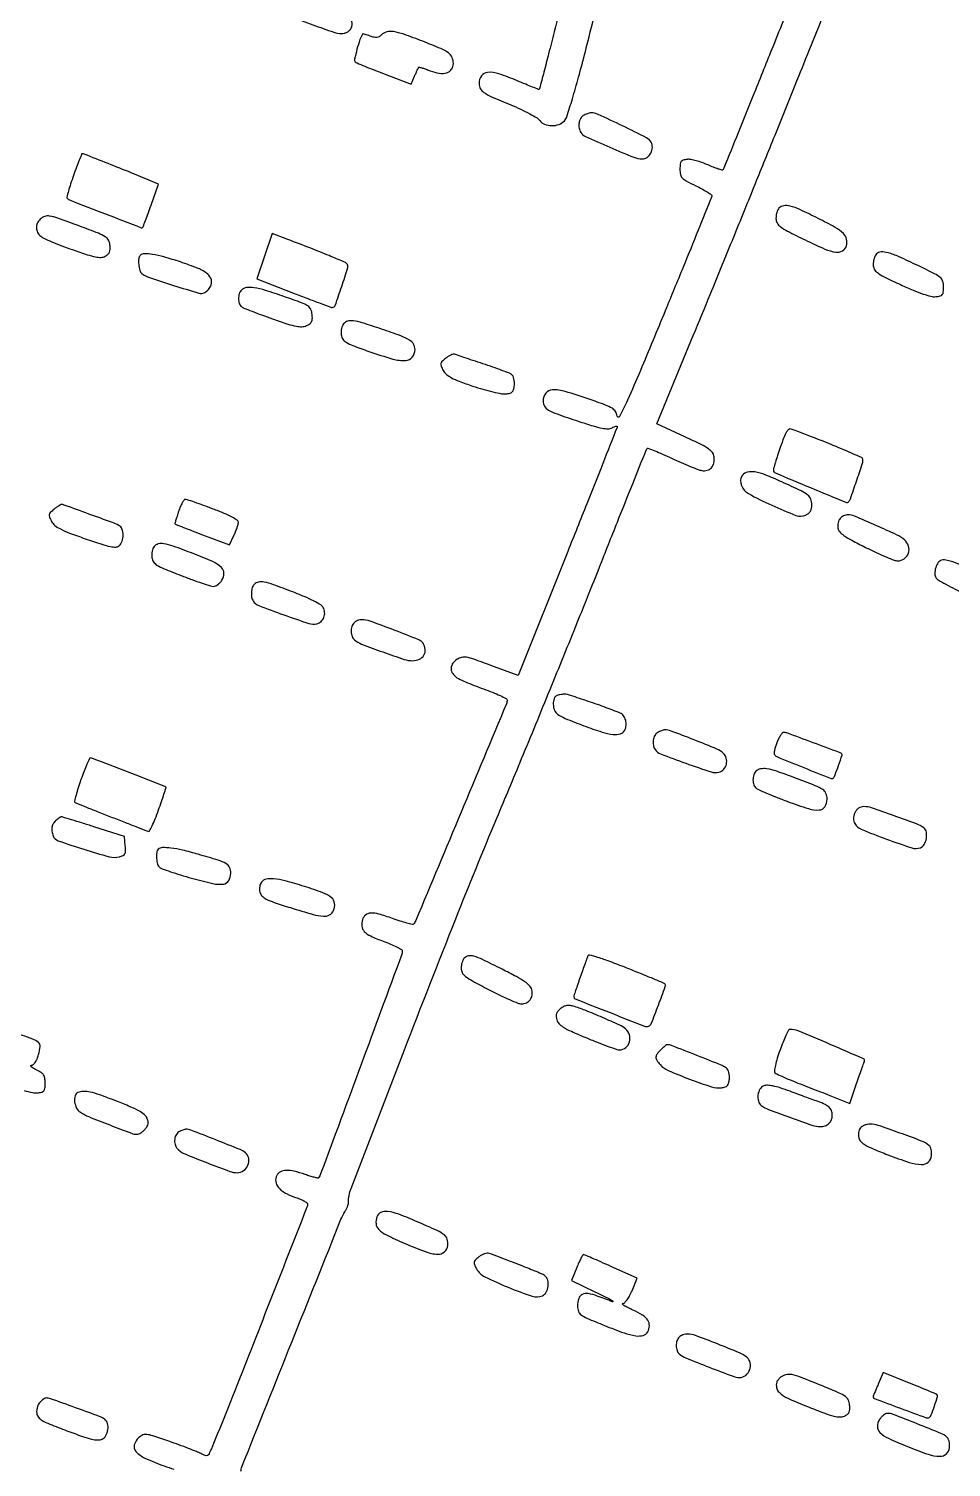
# Model space of a CAD drawing. Header units: metres. Extents: x 244 to 6504, y 133 to 4776.
# Drawn here: x 3831.9 to 4070.7, y 2188.7 to 2560.9 of the extents above; entities that cross this region are included whole.
import ezdxf

# ---------------------------------------------------------------- set-up
doc = ezdxf.new("R2010")
doc.units = ezdxf.units.M
doc.header["$MEASUREMENT"] = 0

msp = doc.modelspace()

# ---------------------------------------------------------------- linework, layer by layer
for points in [[(3073.43, 1797.58, -0.000015), (3212.47, 1744.26, -0.000001), (3356.48, 1689.04, -0.090549)], [(3360.94, 1697.34, -0.000001), (3222.9, 1750.06, -0.000075), (3098.13, 1797.73, -0.00214)], [(2390.74, 4302.36, -0.000001), (2436.6, 4383.87, -0.253439)], [(5649.78, 2908.29, -0.000001), (5592.12, 2927.27, -0.000136)], [(1770.95, 4232.21, -0.000001), (1756.31, 4203.53, -0.092463)], [(2358.85, 2292.47, -0.000002), (2402.87, 2275.77, -0.000001), (2455, 2255.99, -0.000469)], [(2661.8, 3304.26, -0.000001), (2697.55, 3290.75, -0.000089)], [(2166.88, 2385.74, -0.000003), (2059.01, 2428.09, -0.099946)], [(2836.31, 1902.63, -0.000001), (2798.12, 1918.05, -0.081722)], [(3277.66, 3166.01, -0.000003), (3312.3, 3149.56, -0.000078)], [(2910.82, 2101.23, -0.000002), (2871.64, 2116.15, -0.08954)], [(3810.74, 2887.17, 0.000009), (3776.68, 2810.24, 0.000019), (3743.02, 2734.21, 0.015605)], [(4072.04, 2648.41, -0.000003), (4098.22, 2621.39, -0.000215)], [(3742.17, 2759.42, 0.000002), (3749.92, 2779.53, 0.000119)], [(2835.59, 1257.96, 0.000001), (2811.6, 1266.94)], [(2724.87, 2153.38, -0.00001), (2851.52, 2105.29, -0.308463)], [(3719.93, 2767.49, 0.000007), (3741.95, 2759.22, 0.339141)], [(3433.83, 1894.18, -0.000012), (3289.85, 1953, -0.000025), (3146.63, 2011.53, -0.11823)], [(2592.86, 1267.89, -0.000002), (2552.45, 1283.32, -0.105537)], [(3886.84, 2187.71, -0.095472), (3887.05, 2188.8, -0.00005), (3899.97, 2221.08, -0.000096), (3912.72, 2252.89, -0.048081), (3913.71, 2254.81, 0.02565), (3914.08, 2255.44, 0.023752), (3914.38, 2256.12, 0.024482), (3914.6, 2256.75, 0.069616), (3914.66, 2257.21, -0.091927), (3915.34, 2260.87, -0.000439), (3929.14, 2296.7, -0.002353), (3942.41, 2330.62, -0.005016), (3953.06, 2356.68, 0.00147), (3959.48, 2372.09, 0.00095), (3966.83, 2389.96, 0.000955), (3973.95, 2407.46, 0.001805), (3979.61, 2421.6, -0.000365), (3984.26, 2433.3, -0.000598), (3988.21, 2443.21, -0.000043), (3991.78, 2452.1, -0.084609), (3991.94, 2452.36, -0.316003), (3992.17, 2452.41, -0.002817), (3993.91, 2451.72, -0.008255), (3995.94, 2450.86, -0.005078), (3998.3, 2449.79, 0.006), (4000.77, 2448.67, 0.007162), (4003.12, 2447.68, 0.006272), (4005.12, 2446.9, 0.045758), (4006.11, 2446.63, 0.108337), (4007.52, 2446.69, 0.147363), (4008.59, 2447.34, 0.132555), (4009.2, 2448.55, 0.080317), (4009.27, 2450.16, 0.127064), (4008.84, 2451.27, 0.086541), (4007.86, 2452.23, 0.037505), (4005.93, 2453.35, 0.005179), (4001.74, 2455.34), (3994.42, 2458.71), (4003.9, 2481.56, 0.000981), (4008.33, 2492.32, 0.000488), (4013.92, 2505.96, 0.000485), (4019.67, 2520.11, 0.000713), (4024.7, 2532.56, -0.000371), (4030.25, 2546.31, -0.000154), (4037.76, 2564.89, -0.000152), (4045.83, 2584.81, -0.000196)], [(4030.36, 2570.9, 0.000429), (4024.53, 2556.4, -0.000233), (4019.66, 2544.31, -0.00038), (4015.53, 2534.05, -0.000037), (4011.81, 2524.87, -0.039338), (4011.62, 2524.49, -0.328473), (4011.36, 2524.38, -0.014885), (4010.37, 2524.65, -0.019989), (4009.14, 2525.09, -0.012406), (4007.73, 2525.69, 0.021356), (4006.21, 2526.31, 0.02109), (4004.63, 2526.8, 0.021513), (4003.22, 2527.11, 0.072129), (4002.28, 2527.14, 0.043399), (4001.27, 2526.93, 0.1656), (4000.76, 2526.57, 0.133048), (4000.51, 2525.91, 0.024331), (4000.45, 2524.61, 0.051214), (4000.59, 2523.21, 0.14015), (4001.05, 2522.34, 0.080016), (4002.06, 2521.57, 0.00975), (4004.55, 2520.3, -0.009419), (4006.13, 2519.5, -0.014347), (4007.46, 2518.74, -0.008869), (4008.53, 2518.07, -0.235394), (4008.69, 2517.79, -0.112604), (4008.63, 2517.38, -0.000115), (4005.17, 2508.82, -0.001122), (4001.27, 2499.25, -0.000688), (3996.64, 2487.99, -0.001164), (3990.2, 2472.47, -0.007731), (3986.84, 2464.8, -0.01264), (3984.81, 2460.6, -0.719793), (3984.22, 2460.69, 0.099352), (3983.76, 2461.89, 0.115847), (3982.89, 2462.74, 0.046958), (3981.16, 2463.58, 0.004961), (3976.93, 2465.11, 0.013618), (3970.77, 2467.09, 0.081469), (3967.43, 2467.49, 0.217293), (3965.71, 2466.61, 0.169775), (3965.01, 2464.61, 0.138754), (3965.38, 2463.28, 0.125316), (3966.41, 2462.28, 0.04566), (3968.64, 2461.26, 0.004767), (3974.08, 2459.4, 0.005663), (3977.98, 2458.17, 0.02569), (3980.29, 2457.59, 0.045388), (3981.82, 2457.43, 0.126579), (3982.86, 2457.68, -0.018354), (3983.38, 2457.94, -0.03503), (3983.82, 2458.1, -0.04846), (3984.13, 2458.15, -0.439108), (3984.22, 2458.07, -0.094356), (3984.17, 2457.8, -0.000035), (3980.45, 2448.41, -0.000563), (3976.32, 2437.99, -0.000342), (3971.41, 2425.67), (3958.6, 2393.61), (3951.49, 2396.22, 0.003987), (3947.07, 2397.81, 0.039927), (3945.18, 2398.31, 0.099407), (3943.94, 2398.28, 0.090437), (3942.77, 2397.78, 0.084906), (3941.68, 2396.77, 0.138705), (3941.22, 2395.61, 0.144679), (3941.45, 2394.41, 0.095545), (3942.32, 2393.31, 0.067918), (3943.09, 2392.8, 0.008401), (3944.94, 2391.96, 0.009794), (3947.17, 2391.04, 0.007958), (3949.6, 2390.13, -0.009539), (3951.95, 2389.25, -0.014974), (3953.93, 2388.4, -0.009018), (3955.51, 2387.62, -0.281299), (3955.73, 2387.26, -0.099327), (3955.53, 2386.26, -0.000057), (3943.79, 2358.19, -0.000063), (3932.06, 2330.17, -0.089212), (3931.45, 2329.21, -0.274638), (3931.19, 2329.14, -0.004735), (3929.73, 2329.53, -0.010542), (3928.01, 2330.05, -0.006642), (3926.02, 2330.73, 0.016707), (3922.5, 2331.85, 0.077765), (3920.39, 2332.1, 0.159947), (3919.09, 2331.62, 0.149394), (3918.28, 2330.45, 0.106067), (3918.12, 2328.72, 0.163102), (3918.75, 2327.37, 0.093828), (3920.41, 2326.19, 0.021198), (3923.63, 2324.85, -0.012332), (3925.52, 2324.11, -0.018917), (3927.12, 2323.36, -0.013897), (3928.36, 2322.68, -0.264718), (3928.58, 2322.31, -0.089988), (3928.39, 2321.27, -0.000056), (3917.93, 2292.92, -0.000059), (3907.46, 2264.61, -0.084299), (3906.9, 2263.63, -0.275047), (3906.68, 2263.55, -0.010434), (3905.78, 2263.75, -0.016175), (3904.69, 2264.05, -0.010382), (3903.44, 2264.46, 0.024119), (3900.57, 2265.33, 0.069197), (3898.49, 2265.55, 0.112155), (3897.05, 2265.17, 0.15142), (3896.09, 2264.23, 0.161667), (3895.82, 2262.67, 0.136764), (3896.51, 2261.15, 0.093648), (3898.18, 2259.76, 0.045832), (3900.72, 2258.65, -0.018288), (3902, 2258.17, -0.02707), (3903.08, 2257.66, -0.025516), (3903.88, 2257.16, -0.246487), (3904.06, 2256.82, -0.093877), (3903.91, 2256, -0.000037), (3893.05, 2228.38, -0.000505), (3883.42, 2203.95, -0.004787), (3879.18, 2193.53, -0.016125), (3878.57, 2192.18, -0.172243), (3878.14, 2191.77, -0.202411), (3877.59, 2191.76, -0.023458), (3876.43, 2192.27, 0.020989), (3875.34, 2192.76, 0.003635), (3873.24, 2193.58, 0.003948), (3870.77, 2194.51, 0.003524), (3868.18, 2195.43, 0.003691), (3864.02, 2196.85, 0.048733), (3862.43, 2197.21, 0.132503), (3861.41, 2197.07, 0.083964), (3860.4, 2196.42, 0.141478), (3859.23, 2194.54, 0.256199), (3859.63, 2192.83, 0.104358), (3861.97, 2191.11, 0.018955), (3866.97, 2189.07, 0.006876), (3869.49, 2188.2, 0.008575)], [(3970.47, 2570.89, -0.007538), (3967.9, 2560.12, -0.000647), (3966.46, 2554.49, -0.001056), (3965.23, 2549.72, -0.000102), (3964.11, 2545.46, -0.11238), (3964.02, 2545.29, -0.316909), (3963.88, 2545.26, -0.001443), (3962.31, 2545.85, -0.005867), (3960.52, 2546.56, -0.003585), (3958.42, 2547.45, 0.020522), (3953.58, 2549.29, 0.09838), (3950.67, 2549.66, 0.225813), (3949.08, 2548.76, 0.154342), (3948.44, 2546.75, 0.126945), (3948.78, 2545.46, 0.11952), (3949.7, 2544.46, 0.044473), (3951.7, 2543.36, 0.004566), (3956.66, 2541.25, -0.011249), (3959.24, 2540.11, -0.014273), (3961.57, 2538.93, -0.012291), (3963.45, 2537.86, -0.104045), (3964.15, 2537.2, 0.148754), (3965.39, 2536.22, 0.089538), (3967.24, 2535.87, 0.086781), (3969.15, 2536.18, 0.125878), (3970.57, 2537.12, 0.107583), (3971.17, 2538.17, 0.003609), (3972.6, 2542.78, 0.006491), (3974.21, 2548.4, 0.003993), (3975.97, 2555.06, 0.002466), (3978.5, 2565.17, 0.015915)], [(3876.12, 2185.9, -0.000016), (3862.9, 2154.5, -0.000017), (3849.7, 2123.12, -0.088776)], [(3830.71, 2286.19, 0.014722), (3832.88, 2285.67, 0.07558), (3834.11, 2285.6, 0.032544), (3835.28, 2285.79, 0.165988), (3835.84, 2286.14, 0.148157), (3836.1, 2286.77, 0.024308), (3836.16, 2288.11, 0.037174), (3836.07, 2289.4, 0.111363), (3835.75, 2290.22, 0.102518), (3835.1, 2290.86, 0.028789), (3833.84, 2291.56, -0.01745), (3833.02, 2292, -0.055119), (3832.52, 2292.37, -0.243206), (3832.44, 2292.59, -0.368518), (3832.58, 2292.73, 0.174063), (3833.07, 2292.92, 0.064263), (3833.57, 2293.49, 0.04878), (3834.05, 2294.36, 0.027137), (3834.46, 2295.5, 0.050246), (3834.86, 2297.57, 0.242832), (3834.42, 2298.65, 0.090193), (3832.96, 2299.5, 0.004202), (3827.55, 2301.41, -0.000662)], [(4196.11, 1859.5, 0.000008), (4204.75, 1899.34, 0.320449)], [(3793.26, 2000.95, -0.000003), (3789.22, 1992.32, -0.031217)], [(3734.93, 1774.32, -0.000007), (3697.02, 1788.85, -0.036058)], [(3880.23, 2172.01, -0.000031), (3884.41, 2181.88, -0.036586)]]:
    msp.add_lwpolyline(points, format="xyb")
for points in [[(3897.93, 2570.26, 0.170627), (3897.15, 2569.34, 0.07556), (3896.8, 2567.75, 0.076851), (3896.94, 2566.16, 0.193151), (3897.6, 2565.23, 0.048272), (3900.03, 2564, 0.006507), (3905.4, 2561.97, 0.004884), (3910.91, 2560.04, 0.081824), (3912.82, 2559.72, 0.056095), (3913.62, 2559.81, 0.068202), (3914.34, 2560.08, 0.072111), (3914.92, 2560.51, 0.074229), (3915.35, 2561.09, 0.18639), (3915.56, 2562.85, 0.157711), (3914.57, 2564.44, 0.069071), (3911.94, 2566.1, 0.014385), (3906.89, 2568.2, 0.001106), (3901.34, 2570.31, 0.033846), (3899.93, 2570.74, 0.126154), (3899.01, 2570.72, 0.063012)], [(3923.2, 2559.36, -0.060027), (3922.6, 2558.89, -0.10983), (3922.01, 2558.69, -0.088643), (3921.3, 2558.73, -0.02943), (3920.31, 2559.05, 0.010128), (3919.59, 2559.3, 0.016159), (3918.96, 2559.49, 0.010141), (3918.45, 2559.62, 0.310428), (3918.33, 2559.57, 0.064041), (3917.62, 2558.13, 0.016434), (3916.86, 2555.63, 0.009253), (3916.22, 2553.06, 0.261835), (3916.41, 2552.42, 0.090358), (3916.87, 2552.11, 0.00317), (3918.85, 2551.26, 0.0058), (3921.23, 2550.29, 0.004014), (3923.93, 2549.25), (3930.89, 2546.63), (3931.78, 2548.7, -0.003823), (3932.14, 2549.51, -0.005432), (3932.47, 2550.22, -0.003167), (3932.75, 2550.82, -0.076492), (3932.86, 2550.97, -0.277994), (3933.02, 2551.01, -0.006274), (3933.8, 2550.78, -0.012277), (3934.74, 2550.46, -0.007771), (3935.82, 2550.05, 0.059048), (3938.16, 2549.42, 0.112155), (3940.09, 2549.57, 0.159977), (3941.34, 2550.47, 0.161622), (3941.81, 2551.92, 0.100347), (3941.47, 2553.52, 0.134336), (3940.55, 2554.67, 0.057762), (3938.57, 2555.79, 0.006866), (3933.9, 2557.69, 0.00777), (3928.95, 2559.53, 0.046452), (3926.28, 2560.2, 0.100224), (3924.55, 2560.12, 0.136001)], [(3975.44, 2538.47, 0.140845), (3974.73, 2537.72, 0.083895), (3974.34, 2536.54, 0.07931), (3974.35, 2535.24, 0.101069), (3974.79, 2534.12, 0.144925), (3976, 2533.07, 0.004208), (3982.31, 2530.28, 0.005549), (3988.53, 2527.68, 0.096669), (3990.67, 2527.26, 0.157082), (3991.93, 2527.66, 0.115377), (3992.9, 2528.78, 0.111488), (3993.3, 2530.24, 0.139436), (3992.98, 2531.6, 0.149341), (3991.82, 2532.71, 0.00418), (3985.54, 2535.82, 0.005023), (3979.29, 2538.77, 0.114746), (3977.37, 2539.16, 0.058265), (3976.99, 2539.11, 0.021782), (3976.48, 2538.95, 0.021232), (3975.94, 2538.73, 0.024105)], [(3843.48, 2522.97, 0.005829), (3842.75, 2520.8, 0.00931), (3842.19, 2518.93, 0.003721), (3841.76, 2517.34, 0.278027), (3841.83, 2517.09, 0.093781), (3842.69, 2516.55, 0.000528), (3851.74, 2513.05, 0.000215), (3861.04, 2509.47, 0.296431), (3861.39, 2509.54, 0.105731), (3861.51, 2509.72, 0.00089), (3862.11, 2511.3, 0.003102), (3862.79, 2513.13, 0.001988), (3863.55, 2515.25), (3865.5, 2520.76), (3863.42, 2521.63, 0.002818), (3858.43, 2523.67, 0.001677), (3852.46, 2526.04, 0.00022), (3846.24, 2528.5, 0.094027), (3845.79, 2528.58, 0.300229), (3845.6, 2528.46, 0.003279), (3844.96, 2526.93, 0.008851), (3844.25, 2525.12, 0.005483)], [(3834.89, 2511.64, 0.087838), (3834.13, 2510.57, 0.11599), (3833.89, 2509.4, 0.11746), (3834.2, 2508.26, 0.091679), (3835, 2507.26, 0.070514), (3835.81, 2506.74, 0.007054), (3837.89, 2505.82, 0.008755), (3840.43, 2504.8, 0.006853), (3843.21, 2503.78, 0.005624), (3847.04, 2502.48, 0.029189), (3849.21, 2501.91, 0.055943), (3850.63, 2501.79, 0.117245), (3851.7, 2502.07, 0.063085), (3852.38, 2502.55, 0.105794), (3852.78, 2503.12, 0.089914), (3852.95, 2503.87, 0.03606), (3852.93, 2504.93, 0.097322), (3852.54, 2506.23, 0.131798), (3851.71, 2507.13, 0.047786), (3849.94, 2508.02, 0.003912), (3845.11, 2509.85, 0.003016), (3839.41, 2511.93, 0.042382), (3837.31, 2512.48, 0.130539), (3836.03, 2512.37, 0.110324)], [(4026.08, 2514.54, 0.087942), (4025.78, 2514.1, 0.036432), (4025.52, 2513.43, 0.034613), (4025.35, 2512.64, 0.037636), (4025.29, 2511.86, 0.126455), (4025.59, 2510.68, 0.108488), (4026.44, 2509.71, 0.041003), (4028.29, 2508.57, 0.004304), (4032.83, 2506.3, 0.011165), (4037.98, 2503.93, 0.066927), (4040.81, 2503.13, 0.17192), (4042.48, 2503.46, 0.18319), (4043.51, 2504.77, 0.133482), (4043.59, 2506.5, 0.144989), (4042.76, 2507.97, 0.066388), (4040.66, 2509.53, 0.011181), (4036.21, 2511.87, 0.007106), (4031.48, 2514.14, 0.043874), (4028.94, 2515.06, 0.09979), (4027.31, 2515.15, 0.162729)], [(3892.92, 2502.11), (3890.96, 2496.27), (3900.43, 2492.55, 0.001865), (3904.11, 2491.13, 0.002886), (3907.29, 2489.93, 0.000899), (3910.06, 2488.91, 0.08877), (3910.47, 2488.84, 0.315325), (3911.22, 2489.37, 0.005768), (3912.91, 2494.24, 0.006015), (3914.48, 2499.14, 0.281805), (3914.24, 2500.11, 0.092373), (3913.43, 2500.65, 0.002744), (3909.65, 2502.23, 0.004994), (3904.91, 2504.13, 0.002609), (3898.97, 2506.41), (3894.88, 2507.96)], [(3860.78, 2502.31, 0.172833), (3860.38, 2501.46, 0.04581), (3860.37, 2499.94, 0.046002), (3860.63, 2498.43, 0.160702), (3861.17, 2497.62, 0.086015), (3863.14, 2496.56, 0.005441), (3869.4, 2494.53, 0.003456), (3875.93, 2492.54, 0.1652), (3877.29, 2492.59, 0.070712), (3877.71, 2492.83, 0.03416), (3878.18, 2493.24, 0.033023), (3878.62, 2493.74, 0.040518), (3878.96, 2494.26, 0.184679), (3879.17, 2495.95, 0.163682), (3878.22, 2497.46, 0.074642), (3875.74, 2498.92, 0.017171), (3871.16, 2500.6, 0.009553), (3866.88, 2501.9, 0.028617), (3863.9, 2502.57, 0.040628), (3861.84, 2502.74, 0.199165)], [(4051.29, 2502.66, 0.084613), (4050.97, 2502.2, 0.036592), (4050.7, 2501.51, 0.034866), (4050.52, 2500.72, 0.038897), (4050.46, 2499.93, 0.119577), (4050.74, 2498.76, 0.116071), (4051.54, 2497.83, 0.044321), (4053.27, 2496.78, 0.004626), (4057.55, 2494.73, 0.008735), (4060.79, 2493.29, 0.018117), (4063.37, 2492.3, 0.02182), (4065.38, 2491.71, 0.085152), (4066.66, 2491.62, 0.034093), (4067.81, 2491.81, 0.166855), (4068.35, 2492.16, 0.145818), (4068.61, 2492.8, 0.024097), (4068.68, 2494.14, 0.074649), (4068.46, 2495.6, 0.145497), (4067.81, 2496.57, 0.056904), (4066.33, 2497.54, 0.004387), (4062.06, 2499.65, 0.0073), (4057.14, 2501.94, 0.03708), (4054.3, 2502.96, 0.075989), (4052.49, 2503.18, 0.192583)], [(3886.97, 2493.34, 0.121595), (3886.39, 2492.39, 0.077423), (3886.2, 2491.1, 0.079791), (3886.41, 2489.85, 0.149055), (3887, 2489.03, 0.065934), (3887.61, 2488.68, 0.003507), (3889.69, 2487.84, 0.005457), (3892.19, 2486.89, 0.003944), (3895, 2485.88, 0.005517), (3898.95, 2484.54, 0.029642), (3901.15, 2483.96, 0.057161), (3902.62, 2483.84, 0.099402), (3903.81, 2484.12, 0.049498), (3904.65, 2484.6, 0.12124), (3905.11, 2485.14, 0.106737), (3905.3, 2485.88, 0.033429), (3905.26, 2487.02, 0.08532), (3904.9, 2488.34, 0.142063), (3904.15, 2489.21, 0.053798), (3902.54, 2490.01, 0.004335), (3898.1, 2491.61, 0.008656), (3893.2, 2493.23, 0.037075), (3890.21, 2493.93, 0.068374), (3888.25, 2493.96, 0.168273)], [(3913.37, 2484.57, 0.084021), (3913.08, 2484.07, 0.03876), (3912.87, 2483.35, 0.036965), (3912.77, 2482.54, 0.042235), (3912.79, 2481.76, 0.113369), (3913.19, 2480.63, 0.116685), (3914.04, 2479.81, 0.04587), (3915.77, 2478.97, 0.004929), (3919.96, 2477.45, 0.013617), (3926.12, 2475.48, 0.081467), (3929.46, 2475.08, 0.217293), (3931.18, 2475.95, 0.169776), (3931.88, 2477.96, 0.139375), (3931.49, 2479.33, 0.118247), (3930.42, 2480.4, 0.048774), (3928.17, 2481.48, 0.006571), (3923.22, 2483.22, 0.005313), (3918.23, 2484.85, 0.041951), (3915.86, 2485.37, 0.105573), (3914.43, 2485.27, 0.149402)], [(3939.78, 2475.66, 0.02362), (3938.85, 2474.82, 0.150339), (3938.56, 2474.27, 0.151002), (3938.63, 2473.65, 0.023893), (3939.17, 2472.54, 0.090125), (3940, 2471.52, 0.055331), (3941.28, 2470.65, 0.032616), (3943.32, 2469.73, 0.008009), (3946.79, 2468.5, 0.01056), (3949.47, 2467.66, 0.012333), (3952.05, 2466.98, 0.011343), (3954.25, 2466.51, 0.070258), (3955.4, 2466.46, 0.038239), (3956.47, 2466.64, 0.138156), (3957.06, 2466.98, 0.134776), (3957.4, 2467.59, 0.035688), (3957.59, 2468.69, 0.04111), (3957.6, 2469.52, 0.042839), (3957.47, 2470.33, 0.046742), (3957.24, 2471.01, 0.119435), (3956.92, 2471.42, 0.071756), (3956.3, 2471.78, 0.004785), (3954.37, 2472.54, 0.006823), (3952.04, 2473.39, 0.005049), (3949.44, 2474.27, -0.000343), (3946.85, 2475.12, -0.000489), (3944.55, 2475.88, -0.000268), (3942.61, 2476.53, -0.00731), (3942.1, 2476.71, 0.156324), (3941.71, 2476.72, 0.038987), (3941.12, 2476.51, 0.036036), (3940.44, 2476.14, 0.029498)], [(4026.4, 2452.59, 0.004072), (4025.71, 2450.57, 0.005696), (4025.14, 2448.74, 0.003537), (4024.68, 2447.2, 0.072924), (4024.62, 2446.73, 0.298397), (4025.07, 2446.05, 0.001108), (4034.2, 2442.21, 0.001081), (4043.37, 2438.41, 0.316361), (4044.12, 2438.58, 0.100196), (4044.57, 2439.34, 0.001759), (4046.13, 2443.85, 0.002103), (4047.64, 2448.31, 0.080547), (4047.81, 2449.35, 0.294889), (4047.39, 2449.99, 0.004196), (4043.01, 2451.93, 0.008694), (4037.23, 2454.3, 0.003452), (4029.22, 2457.36, 0.26123), (4028.62, 2457.27, 0.093433), (4028.03, 2456.6, 0.041736), (4027.35, 2455.19, 0.008529)], [(4016.64, 2445.41, 0.069559), (4016.29, 2444.84, 0.081009), (4016.13, 2444.23, 0.07118), (4016.17, 2443.53, 0.040375), (4016.4, 2442.72, 0.18132), (4018.19, 2440.65, 0.017627), (4024.22, 2437.63, 0.016989), (4030.46, 2435.03, 0.199677), (4033.03, 2435.12, 0.063299), (4033.73, 2435.55, 0.090672), (4034.2, 2436.1, 0.08439), (4034.47, 2436.81, 0.048024), (4034.56, 2437.73, 0.087748), (4034.29, 2439.24, 0.142494), (4033.53, 2440.29, 0.052514), (4031.79, 2441.36, 0.00409), (4026.83, 2443.67, 0.012707), (4022.53, 2445.5, 0.05211), (4019.8, 2446.27, 0.098946), (4017.95, 2446.21, 0.164667)], [(3870.67, 2436.06, 0.005941), (3870.28, 2434.86, 0.009435), (3869.98, 2433.83, 0.003891), (3869.74, 2432.95, 0.265743), (3869.78, 2432.81, 0.102336), (3869.93, 2432.71, 0.000355), (3871.94, 2431.92, 0.001901), (3874.22, 2431.03, 0.001189), (3876.9, 2430.01), (3883.86, 2427.38), (3885, 2429.79, 0.013888), (3885.44, 2430.79, 0.014762), (3885.81, 2431.78, 0.014486), (3886.08, 2432.66, 0.063518), (3886.16, 2433.19, 0.254212), (3885.87, 2433.75, 0.02518), (3884.52, 2434.56, 0.022765), (3882.5, 2435.53, 0.008988), (3879.65, 2436.67, 0.003323), (3877.1, 2437.62, 0.004835), (3874.84, 2438.42, 0.002501), (3872.91, 2439.08, 0.080478), (3872.43, 2439.15, 0.241477), (3872.1, 2438.98, 0.026791), (3871.62, 2438.25, 0.027894), (3871.13, 2437.25, 0.01899)], [(3838.39, 2436.55, 0.024463), (3837.49, 2435.73, 0.151623), (3837.2, 2435.19, 0.14988), (3837.27, 2434.57, 0.023734), (3837.82, 2433.47, 0.097709), (3838.69, 2432.43, 0.049795), (3840.13, 2431.5, 0.028409), (3842.47, 2430.46, 0.006494), (3846.53, 2428.99, 0.00455), (3850.81, 2427.54, 0.028547), (3853.04, 2426.94, 0.061002), (3854.41, 2426.83, 0.164614), (3855.3, 2427.17, 0.13953), (3856.09, 2428.32, 0.085696), (3856.34, 2429.96, 0.089862), (3856.03, 2431.51, 0.179876), (3855.21, 2432.43, 0.03226), (3853.56, 2433.16, 0.001343), (3847.49, 2435.38, 0.000574), (3841.07, 2437.7, 0.086551), (3840.3, 2437.83, 0.138351), (3840.09, 2437.77, 0.01052), (3839.6, 2437.45, 0.013844), (3839.01, 2437.04, 0.010086)], [(4041.88, 2434.22, 0.074494), (4041.59, 2433.75, 0.041702), (4041.38, 2433.1, 0.040508), (4041.28, 2432.39, 0.051913), (4041.3, 2431.74, 0.154112), (4041.75, 2430.81, 0.05274), (4042.89, 2429.82, 0.029707), (4044.91, 2428.58, 0.006799), (4048.47, 2426.75, 0.007008), (4051.23, 2425.43, 0.009338), (4053.78, 2424.3, 0.006991), (4055.93, 2423.44, 0.088999), (4056.79, 2423.27, 0.157953), (4058.51, 2423.81, 0.160581), (4059.58, 2425.25, 0.154541), (4059.61, 2427.09, 0.145652), (4058.57, 2428.66, 0.064271), (4056.53, 2429.98, 0.006259), (4051.17, 2432.44, 0.004785), (4045.64, 2434.83, 0.099954), (4043.89, 2435.18, 0.066747), (4043.36, 2435.11, 0.044498), (4042.8, 2434.9, 0.044341), (4042.27, 2434.59, 0.064176)], [(3864.35, 2426.94, 0.083294), (3864.06, 2426.44, 0.038998), (3863.85, 2425.73, 0.03723), (3863.75, 2424.92, 0.042878), (3863.77, 2424.15, 0.121552), (3864.19, 2423.03, 0.104434), (3865.1, 2422.16, 0.041766), (3866.95, 2421.22, 0.004826), (3871.27, 2419.5, 0.004578), (3874.15, 2418.42, 0.006271), (3876.75, 2417.51, 0.004204), (3878.95, 2416.79, 0.071072), (3879.7, 2416.66, 0.112827), (3880.22, 2416.76, 0.049807), (3880.82, 2417.11, 0.045828), (3881.41, 2417.63, 0.045954), (3881.9, 2418.24, 0.145816), (3882.44, 2420.04, 0.209282), (3881.78, 2421.55, 0.082475), (3879.51, 2423.05, 0.012476), (3874.45, 2425.14, 0.005191), (3869.31, 2427.06, 0.042561), (3866.89, 2427.7, 0.110482), (3865.44, 2427.64, 0.15482)], [(4068.18, 2423.42, 0.186065), (4067.28, 2422.82, 0.078433), (4066.64, 2421.5, 0.075686), (4066.41, 2419.99, 0.14343), (4066.76, 2418.82, 0.11919), (4067.28, 2418.32, 0.006526), (4069.27, 2417.21, 0.009832), (4071.7, 2415.95, 0.007004), (4074.46, 2414.63, 0.005842), (4078.31, 2412.91, 0.028894), (4080.54, 2412.1, 0.053923), (4082.05, 2411.82, 0.110306), (4083.24, 2411.99, 0.054924), (4084.05, 2412.4, 0.106314), (4084.55, 2412.92, 0.098672), (4084.82, 2413.62, 0.042756), (4084.91, 2414.62, 0.080159), (4084.71, 2415.81, 0.12571), (4084.16, 2416.67, 0.062495), (4082.97, 2417.53, 0.008614), (4080.26, 2418.96, 0.009544), (4075.94, 2421.03, 0.018564), (4072.4, 2422.49, 0.019919), (4069.65, 2423.38, 0.124789)], [(3890.28, 2417.16, 0.115957), (3889.76, 2416.32, 0.064323), (3889.53, 2415.13, 0.063028), (3889.6, 2413.89, 0.095686), (3890, 2412.88, 0.16016), (3891.43, 2411.71, 0.0062), (3897.92, 2409.29, 0.006699), (3904.43, 2407.06, 0.141736), (3906.45, 2406.99, 0.120173), (3907.57, 2407.57, 0.118827), (3908.3, 2408.61, 0.113753), (3908.49, 2409.91, 0.1033), (3908.11, 2411.2, 0.13744), (3907.48, 2411.86, 0.015119), (3905.64, 2412.87, 0.016479), (3903.23, 2414, 0.009826), (3900.28, 2415.2, 0.004814), (3895.23, 2417.09, 0.038672), (3892.85, 2417.75, 0.097271), (3891.39, 2417.75, 0.148847)], [(3916.12, 2407.23, 0.122092), (3915.53, 2406.26, 0.080396), (3915.35, 2404.96, 0.081566), (3915.59, 2403.69, 0.133553), (3916.21, 2402.81, 0.081379), (3918.06, 2401.72, 0.006072), (3923.56, 2399.68, 0.006158), (3929.1, 2397.77, 0.079441), (3931.25, 2397.42, 0.105971), (3933, 2397.8, 0.153495), (3934.18, 2398.84, 0.160476), (3934.52, 2400.32, 0.118014), (3933.96, 2401.93, 0.157759), (3932.88, 2402.83, 0.003518), (3926.49, 2405.33, 0.005357), (3920.26, 2407.64, 0.086269), (3918.06, 2408.02, 0.058204), (3917.56, 2407.96, 0.038959), (3917.02, 2407.79, 0.039065), (3916.51, 2407.53, 0.0603)], [(3968.48, 2388.37, 0.151535), (3968.17, 2388.11, 0.055928), (3967.9, 2387.59, 0.048957), (3967.72, 2386.92, 0.041663), (3967.66, 2386.19, 0.098877), (3967.97, 2384.62, 0.141791), (3968.85, 2383.53, 0.057318), (3970.77, 2382.48, 0.005912), (3975.6, 2380.59, 0.012003), (3980.28, 2378.96, 0.050672), (3983.18, 2378.33, 0.101919), (3985.02, 2378.51, 0.198315), (3986.15, 2379.43, 0.100697), (3986.52, 2380.67, 0.087076), (3986.4, 2382.02, 0.093092), (3985.85, 2383.18, 0.140255), (3984.98, 2383.86, 0.008836), (3980.85, 2385.45, 0.006133), (3976.13, 2387.1, 0.002819), (3971.59, 2388.6, 0.090218), (3970.44, 2388.76, 0.021787), (3969.95, 2388.71, 0.015418), (3969.4, 2388.62, 0.015601), (3968.88, 2388.5, 0.031494)], [(3994.65, 2378.82, 0.140829), (3993.94, 2378.07, 0.084215), (3993.55, 2376.9, 0.079389), (3993.57, 2375.59, 0.099683), (3994, 2374.46, 0.161085), (3995.42, 2373.3, 0.006015), (4001.96, 2370.89, 0.006547), (4008.52, 2368.66, 0.14103), (4010.54, 2368.59, 0.149246), (4011.78, 2369.33, 0.129569), (4012.47, 2370.68, 0.125622), (4012.42, 2372.24, 0.136179), (4011.63, 2373.52, 0.088969), (4010.03, 2374.55, 0.004258), (4004.12, 2376.93, 0.003963), (3998.14, 2379.23, 0.098544), (3996.4, 2379.52, 0.066969), (3996.1, 2379.46, 0.018973), (3995.64, 2379.3, 0.018755), (3995.14, 2379.08, 0.01882)], [(4025.61, 2376.42, 0.018649), (4025.23, 2375.43, 0.022783), (4024.97, 2374.48, 0.022103), (4024.81, 2373.67, 0.127709), (4024.86, 2373.25, 0.206801), (4025.5, 2372.6, 0.001595), (4032.49, 2369.76, 0.001217), (4039.59, 2366.92, 0.343376), (4040.17, 2367.09, 0.066655), (4040.59, 2367.87, 0.004132), (4041.49, 2370.34, 0.001454), (4042.43, 2373, 0.290527), (4042.37, 2373.27, 0.105026), (4041.74, 2373.67, 0.000562), (4034.92, 2376.21, 0.000656), (4028.14, 2378.72, 0.08848), (4027.28, 2378.87, 0.216653), (4026.97, 2378.73, 0.029695), (4026.52, 2378.15, 0.029697), (4026.05, 2377.36, 0.021028)], [(3845.43, 2366.65, 0.00597), (3844.71, 2364.49, 0.009584), (3844.15, 2362.63, 0.003856), (3843.72, 2361.04, 0.29263), (3843.8, 2360.8, 0.07563), (3844.07, 2360.64, 0.000473), (3846.65, 2359.6, 0.001918), (3849.6, 2358.42, 0.00122), (3853.05, 2357.06, -0.000147), (3856.53, 2355.7, -0.000217), (3859.59, 2354.51, -0.000096), (3862.19, 2353.49, -0.004323), (3862.73, 2353.27, 0.371849), (3863.12, 2353.4, 0.018211), (3863.83, 2354.69, 0.021189), (3864.63, 2356.49, 0.010908), (3865.5, 2358.79, 0.00204), (3866.27, 2361.03, 0.003381), (3866.9, 2362.92, 0.000468), (3867.45, 2364.6, 0.354257), (3867.42, 2364.68, 0.037701), (3866.27, 2365.23, 0.000346), (3857.5, 2368.64, 0.000148), (3848.43, 2372.15, 0.092538), (3847.89, 2372.25, 0.290604), (3847.62, 2372.08, 0.006288), (3846.95, 2370.61, 0.012388), (3846.21, 2368.8, 0.007791)], [(4020.12, 2368.8, 0.121709), (4019.54, 2367.85, 0.077286), (4019.35, 2366.56, 0.078901), (4019.56, 2365.3, 0.140056), (4020.15, 2364.44, 0.069501), (4020.77, 2364.06, 0.003733), (4022.88, 2363.15, 0.005781), (4025.42, 2362.11, 0.004178), (4028.27, 2361.02, 0.013608), (4033.69, 2359.14, 0.090988), (4036.51, 2358.79, 0.240968), (4037.96, 2359.65, 0.142683), (4038.54, 2361.61, 0.10132), (4038.23, 2363.08, 0.14878), (4037.39, 2364.09, 0.050243), (4035.47, 2365.08, 0.00365), (4029.89, 2367.23, 0.008356), (4025.49, 2368.8, 0.041871), (4022.95, 2369.44, 0.08414), (4021.3, 2369.42, 0.153572)], [(3838.86, 2355.97, 0.061842), (3838.2, 2355.13, 0.093843), (3837.88, 2354.25, 0.086741), (3837.89, 2353.27, 0.046128), (3838.22, 2352.1, 0.219881), (3839.52, 2350.84, 0.008149), (3846.15, 2348.63, 0.010896), (3852.72, 2346.71, 0.127781), (3855.37, 2346.69, 0.046803), (3856.31, 2347.02, 0.162311), (3856.78, 2347.46, 0.12313), (3856.96, 2348.16, 0.022159), (3856.9, 2349.53), (3856.7, 2351.95), (3848.75, 2354.46, 0.001369), (3845.67, 2355.43, 0.002114), (3843, 2356.25, 0.000653), (3840.69, 2356.94, 0.064742), (3840.35, 2357, 0.134741), (3840.11, 2356.94, 0.02482), (3839.73, 2356.7, 0.025053), (3839.29, 2356.37, 0.02051)], [(4045.73, 2358.08, 0.040227), (4045.45, 2357.29, 0.063412), (4045.35, 2356.58, 0.069622), (4045.43, 2355.92, 0.061467), (4045.7, 2355.27, 0.169273), (4047.36, 2353.8, 0.009528), (4053.86, 2351.27, 0.009574), (4060.45, 2349, 0.167775), (4062.68, 2349.04, 0.177186), (4063.66, 2349.87, 0.08623), (4064.22, 2351.43, 0.087239), (4064.22, 2353.08, 0.188281), (4063.58, 2354.14, 0.072618), (4061.66, 2355.2, 0.005107), (4055.89, 2357.32, 0.004773), (4050.05, 2359.34, 0.080835), (4048.05, 2359.66, 0.070387), (4047.32, 2359.56, 0.079848), (4046.68, 2359.26, 0.076845), (4046.15, 2358.76, 0.059242)], [(3865.42, 2348.62, 0.172892), (3865.02, 2347.78, 0.045678), (3865, 2346.25, 0.045923), (3865.27, 2344.74, 0.157606), (3865.81, 2343.92, 0.084944), (3866.43, 2343.57, 0.004543), (3868.58, 2342.83, 0.007011), (3871.16, 2342.01, 0.005044), (3874.07, 2341.16, 0.012346), (3879.56, 2339.75, 0.088086), (3882.28, 2339.62, 0.229964), (3883.66, 2340.52, 0.135943), (3884.19, 2342.44, 0.109352), (3883.86, 2343.92, 0.153303), (3882.95, 2344.91, 0.056883), (3880.95, 2345.79, 0.005321), (3875.78, 2347.33, 0.011224), (3871.72, 2348.39, 0.027203), (3868.67, 2348.94, 0.033943), (3866.47, 2349.06, 0.19597)], [(3892.15, 2340.13, 0.084757), (3891.86, 2339.63, 0.050475), (3891.68, 2338.96, 0.047766), (3891.64, 2338.21, 0.051986), (3891.74, 2337.5, 0.135164), (3892.29, 2336.52, 0.080361), (3893.38, 2335.74, 0.035761), (3895.41, 2334.89, 0.005292), (3899.65, 2333.52, 0.006274), (3905.48, 2331.78, 0.052215), (3908.19, 2331.3, 0.143273), (3909.74, 2331.64, 0.162116), (3910.77, 2332.75, 0.134504), (3911.07, 2334.63, 0.194739), (3910.29, 2336.09, 0.085157), (3908.03, 2337.39, 0.014119), (3903.25, 2339.01, 0.008822), (3898.25, 2340.45, 0.040557), (3895.29, 2340.99, 0.078758), (3893.39, 2340.88, 0.167586)], [(3944.6, 2320.45, 0.085536), (3944.3, 2320.01, 0.036906), (3944.04, 2319.36, 0.035133), (3943.87, 2318.6, 0.039034), (3943.81, 2317.85, 0.130637), (3944.11, 2316.71, 0.097835), (3944.96, 2315.73, 0.039987), (3946.76, 2314.55, 0.004987), (3950.88, 2312.35, 0.007844), (3953.69, 2310.93, 0.010377), (3956.3, 2309.74, 0.007993), (3958.5, 2308.83, 0.094385), (3959.41, 2308.66, 0.105059), (3960.72, 2308.93, 0.129985), (3961.69, 2309.71, 0.125944), (3962.16, 2310.89, 0.095242), (3962.09, 2312.29, 0.131691), (3961.52, 2313.3, 0.049147), (3960.28, 2314.36, 0.028304), (3958.13, 2315.67, 0.006665), (3954.4, 2317.6, 0.004396), (3949.35, 2320.08, 0.041162), (3947.09, 2320.94, 0.114145), (3945.71, 2321.02, 0.154591)], [(3976.58, 2321.02, -0.001036), (3976.4, 2320.51, -0.000073), (3975.89, 2319.09, -0.000104), (3975.29, 2317.39, -0.000078), (3974.63, 2315.53, 0.002172), (3973.99, 2313.7, 0.003289), (3973.45, 2312.1, 0.001268), (3972.99, 2310.72, 0.07875), (3972.95, 2310.47, 0.30752), (3973.32, 2309.93, 0.000751), (3982.36, 2306.36, 0.00108), (3991.28, 2302.88, 0.17471), (3992.32, 2302.86, 0.22069), (3993.01, 2303.5, 0.004084), (3994.86, 2308.26, 0.003521), (3996.66, 2313.08, 0.29167), (3996.5, 2313.82, 0.097807), (3996.23, 2314, 0.000562), (3993.44, 2315.16, 0.002359), (3990.25, 2316.46, 0.001495), (3986.52, 2317.96, 0.005196), (3982.26, 2319.6, 0.0145), (3979.22, 2320.63, 0.011317), (3977.01, 2321.26, 0.390281)], [(3969.55, 2307.39, 0.045936), (3968.89, 2306.75, 0.091054), (3968.53, 2306.12, 0.094724), (3968.42, 2305.41, 0.05291), (3968.54, 2304.55, 0.131614), (3969.1, 2303.54, 0.063631), (3970.26, 2302.61, 0.03215), (3972.35, 2301.52, 0.006001), (3976.33, 2299.8, 0.004988), (3979.24, 2298.63, 0.006911), (3981.87, 2297.63, 0.004515), (3984.09, 2296.85, 0.082447), (3984.82, 2296.73, 0.172604), (3986.41, 2297.3, 0.153331), (3987.38, 2298.77, 0.142526), (3987.37, 2300.61, 0.146369), (3986.37, 2302.14, 0.068043), (3984.85, 2303.11, 0.005165), (3980.41, 2305.09, 0.007605), (3975.9, 2306.96, 0.023802), (3972.8, 2308.03, 0.044715), (3971.87, 2308.21, 0.074723), (3971.08, 2308.18, 0.075468), (3970.33, 2307.91, 0.04652)], [(4026.35, 2296.69, 0.011416), (4025.64, 2294.54, 0.0192), (4025.16, 2292.71, 0.015287), (4024.88, 2291.25, 0.246216), (4025.03, 2290.79, 0.083941), (4025.49, 2290.48, 0.003894), (4027.2, 2289.71, 0.006362), (4029.25, 2288.84, 0.004516), (4031.58, 2287.92, -0.000542), (4034.11, 2286.94, -0.000455), (4036.8, 2285.89, -0.000459), (4039.25, 2284.93, -0.001265), (4040.97, 2284.25), (4044.41, 2282.88), (4046.16, 2287.98, -0.000781), (4046.86, 2289.99, -0.001067), (4047.49, 2291.8, -0.000692), (4048.02, 2293.31, -0.012421), (4048.21, 2293.79, 0.409078), (4047.95, 2294.42, 0.00129), (4039.3, 2298.15, 0.003065), (4031.04, 2301.61, 0.09812), (4028.91, 2302.03, 0.277307), (4028.57, 2301.83, 0.010367), (4027.88, 2300.46, 0.016136), (4027.12, 2298.74, 0.01034)], [(3995.48, 2296.73, 0.033618), (3994.52, 2295.63, 0.153093), (3994.23, 2294.84, 0.156756), (3994.45, 2294.04, 0.035745), (3995.31, 2292.91, 0.110916), (3997.37, 2291.41, 0.011604), (4002.94, 2289.16, 0.011773), (4008.61, 2287.17, 0.10748), (4011.19, 2286.92, 0.046349), (4012.15, 2287.12, 0.134952), (4012.72, 2287.48, 0.123815), (4013.05, 2288.1, 0.036149), (4013.23, 2289.17, 0.042053), (4013.24, 2290.03, 0.045346), (4013.11, 2290.85, 0.050011), (4012.86, 2291.54, 0.106929), (4012.51, 2291.98, 0.077726), (4011.33, 2292.68, 0.001561), (4004.85, 2295.27, 0.00134), (3998.28, 2297.84, 0.092976), (3997.12, 2298.06, 0.158525), (3996.94, 2298, 0.012132), (3996.51, 2297.67, 0.015705), (3996.01, 2297.24, 0.011299)], [(3844.61, 2285.69, 0.238513), (3843.88, 2284.86, 0.095121), (3843.79, 2283.31, 0.084229), (3844.29, 2281.66, 0.135017), (3845.27, 2280.57, 0.045366), (3847.43, 2279.45, 0.004494), (3852.86, 2277.29, 0.002859), (3858.51, 2275.14, 0.089859), (3859.97, 2274.87, 0.110725), (3860.37, 2274.96, 0.034758), (3860.91, 2275.26, 0.032802), (3861.48, 2275.69, 0.031007), (3862, 2276.2, 0.03904), (3862.58, 2276.95, 0.104593), (3862.82, 2277.58, 0.106546), (3862.79, 2278.24, 0.041418), (3862.48, 2279.11, 0.118366), (3861.77, 2280.02, 0.041371), (3860.39, 2280.95, 0.026667), (3858.19, 2282.01, 0.007841), (3854.72, 2283.42, 0.00586), (3850.27, 2285.08, 0.030941), (3847.77, 2285.81, 0.058866), (3846.05, 2285.99, 0.092708)], [(4022.14, 2287.4, 0.173137), (4021.15, 2286.56, 0.098739), (4020.64, 2285.05, 0.097832), (4020.74, 2283.45, 0.166543), (4021.48, 2282.35, 0.071591), (4023.35, 2281.31, 0.004924), (4029.05, 2279.2, 0.004512), (4034.82, 2277.18, 0.082045), (4036.74, 2276.86, 0.081031), (4038.03, 2277.07, 0.112381), (4039.02, 2277.68, 0.114416), (4039.64, 2278.64, 0.086225), (4039.86, 2279.89, 0.08934), (4039.66, 2281, 0.114832), (4039.09, 2281.86, 0.079282), (4038.02, 2282.59, 0.024909), (4036.22, 2283.33, -0.002027), (4035.12, 2283.73, -0.000453), (4033.26, 2284.41, -0.000471), (4031.1, 2285.2, -0.000455), (4028.93, 2286, 0.010204), (4026.37, 2286.89, 0.027634), (4024.51, 2287.38, 0.039236), (4023.12, 2287.56, 0.102181)], [(3870.77, 2275.48, 0.151042), (3869.97, 2274.6, 0.105172), (3869.65, 2273.29, 0.10062), (3869.9, 2271.9, 0.126048), (3870.66, 2270.85, 0.075026), (3872.56, 2269.71, 0.005594), (3878.19, 2267.45, 0.00509), (3883.91, 2265.29, 0.087355), (3885.88, 2264.94, 0.159642), (3887.53, 2265.47, 0.138393), (3888.65, 2266.91, 0.14411), (3888.83, 2268.67, 0.175515), (3888, 2270.1, 0.07716), (3886.62, 2270.92, 0.002252), (3880.31, 2273.44, 0.001846), (3873.89, 2275.95, 0.098606), (3872.6, 2276.17, 0.064129), (3872.26, 2276.12, 0.020467), (3871.79, 2275.96, 0.020049), (3871.27, 2275.74, 0.021092)], [(4047.15, 2276.54, 0.084773), (4046.87, 2276.04, 0.049375), (4046.69, 2275.37, 0.047068), (4046.64, 2274.63, 0.05377), (4046.74, 2273.94, 0.135455), (4047.28, 2272.98, 0.065026), (4048.41, 2272.11, 0.033144), (4050.43, 2271.11, 0.00637), (4054.22, 2269.59, 0.013615), (4059.79, 2267.61, 0.07226), (4062.97, 2267.06, 0.184712), (4064.72, 2267.68, 0.194527), (4065.56, 2269.3, 0.041101), (4065.58, 2270.13, 0.043126), (4065.45, 2270.94, 0.047152), (4065.22, 2271.61, 0.121129), (4064.9, 2272.01, 0.072571), (4062.93, 2273.13, 0.005906), (4057.37, 2275.21, 0.005512), (4051.74, 2277.18, 0.081501), (4049.68, 2277.52, 0.050834), (4048.97, 2277.45, 0.042217), (4048.23, 2277.23, 0.04399), (4047.59, 2276.91, 0.082762)], [(3922.03, 2253.53, 0.113409), (3921.79, 2251.69, 0.177996), (3922.48, 2250.26, 0.07829), (3924.47, 2248.86, 0.010873), (3929.06, 2246.73, 0.014469), (3934.55, 2244.51, 0.075324), (3937.73, 2243.85, 0.193364), (3939.5, 2244.45, 0.193274), (3940.36, 2246.11, 0.09406), (3940.22, 2247.73, 0.159562), (3939.47, 2248.84, 0.058274), (3937.63, 2249.95, 0.004678), (3932.47, 2252.24, 0.012303), (3927.66, 2254.18, 0.059109), (3924.8, 2254.89, 0.13462), (3923.06, 2254.63, 0.203838)], [(3948.39, 2243.14, 0.02338), (3947.47, 2242.31, 0.150063), (3947.17, 2241.76, 0.15289), (3947.24, 2241.15, 0.024548), (3947.78, 2240.06, 0.150997), (3949.94, 2238, 0.018266), (3956, 2235.28, 0.01681), (3962.24, 2232.97, 0.18767), (3964.84, 2233.1, 0.161229), (3965.83, 2234.01, 0.095641), (3966.34, 2235.54, 0.096189), (3966.23, 2237.15, 0.165411), (3965.5, 2238.26, 0.066858), (3964.58, 2238.79, 0.00253), (3960.88, 2240.3, 0.004374), (3956.37, 2242.07, 0.002708), (3951.04, 2244.07, 0.123553), (3950.52, 2244.13, 0.049613), (3949.83, 2243.96, 0.045123), (3949.08, 2243.62, 0.042796)], [(3973.73, 2240.39), (3972.34, 2237.04), (3978.44, 2234.09, -0.000751), (3982.74, 2232, -0.147973), (3983.09, 2231.67, -0.705743), (3982.99, 2231.55, -0.001092), (3979.06, 2233.03, 0.047939), (3976.72, 2233.67, 0.160612), (3975.16, 2233.44, 0.200018), (3974.25, 2232.38, 0.078966), (3973.95, 2230.45, 0.082521), (3974.18, 2229.07, 0.155047), (3974.85, 2228.17, 0.05626), (3976.38, 2227.3, 0.004008), (3980.9, 2225.42, 0.010664), (3985.98, 2223.49, 0.048818), (3989.03, 2222.73, 0.102959), (3990.95, 2222.84, 0.207027), (3992.11, 2223.76, 0.115497), (3992.53, 2225.35, 0.157867), (3992.12, 2226.77, 0.104802), (3990.76, 2228.08, 0.034766), (3988.29, 2229.39, -0.010812), (3986.93, 2230.04, -0.026771), (3985.96, 2230.59, -0.070356), (3985.55, 2230.94, -0.630572), (3985.62, 2231.11, 0.181545), (3986.14, 2231.33, 0.044538), (3986.77, 2232.04, 0.037338), (3987.42, 2233.08, 0.022646), (3988.04, 2234.41), (3989.39, 2237.66), (3982.59, 2240.7, 0.001684), (3979.95, 2241.86, 0.002645), (3977.68, 2242.85, 0.000686), (3975.69, 2243.69, 0.100275), (3975.45, 2243.74, 0.27416), (3975.27, 2243.63, 0.006407), (3974.81, 2242.75, 0.012383), (3974.28, 2241.67, 0.007858)], [(4000.25, 2222.41, 0.121707), (3999.67, 2221.45, 0.077289), (3999.48, 2220.16, 0.078919), (3999.69, 2218.9, 0.140234), (4000.28, 2218.04, 0.07603), (4001.96, 2217.04, 0.003697), (4008.03, 2214.61, 0.003271), (4014.2, 2212.25, 0.090111), (4015.89, 2211.94, 0.171111), (4017.46, 2212.49, 0.138582), (4018.49, 2213.95, 0.138027), (4018.62, 2215.74, 0.169478), (4017.76, 2217.17, 0.074215), (4015.88, 2218.31, 0.005191), (4010.16, 2220.63, 0.0046), (4004.34, 2222.86, 0.089549), (4002.46, 2223.2, 0.048658), (4001.86, 2223.14, 0.037756), (4001.22, 2222.97, 0.038832), (4000.65, 2222.71, 0.071299)], [(4026.51, 2211.99, 0.046629), (4025.85, 2211.35, 0.092074), (4025.49, 2210.72, 0.094594), (4025.39, 2210.01, 0.051332), (4025.51, 2209.14, 0.132786), (4026.09, 2208.11, 0.066625), (4027.27, 2207.19, 0.032089), (4029.43, 2206.1, 0.00544), (4033.69, 2204.35, 0.005089), (4037.93, 2202.7, 0.027462), (4040.29, 2201.95, 0.053311), (4041.84, 2201.73, 0.116767), (4043.01, 2201.96, 0.05476), (4043.79, 2202.43, 0.120295), (4044.23, 2202.96, 0.102619), (4044.41, 2203.69, 0.033264), (4044.37, 2204.82, 0.085824), (4044.01, 2206.13, 0.129312), (4043.25, 2207.04, 0.052398), (4041.67, 2207.93, 0.004939), (4037.54, 2209.67, 0.003879), (4031.8, 2211.97, 0.041344), (4029.39, 2212.69, 0.11166), (4027.87, 2212.66, 0.1113)], [(4051.75, 2210.2, 0.002545), (4051.25, 2209.03, 0.003864), (4050.84, 2208.01, 0.001487), (4050.49, 2207.13, 0.093614), (4050.46, 2206.97, 0.312645), (4050.78, 2206.5, 0.001102), (4057.51, 2203.99, 0.001304), (4064.2, 2201.54, 0.229579), (4064.93, 2201.61, 0.162749), (4065.47, 2202.26, 0.010439), (4066.33, 2204.6, 0.007711), (4067.12, 2207.02, 0.309454), (4066.96, 2207.53, 0.068757), (4066.73, 2207.66, 0.000541), (4064.76, 2208.48, 0.001969), (4062.5, 2209.41, 0.001263), (4059.86, 2210.47), (4053.03, 2213.2)], [(3834.85, 2205.56, 0.074752), (3834.45, 2205.02, 0.046407), (3834.15, 2204.29, 0.045368), (3833.98, 2203.5, 0.058953), (3833.97, 2202.75, 0.136207), (3834.41, 2201.69, 0.096035), (3835.38, 2200.83, 0.038517), (3837.33, 2199.88, 0.00469), (3841.79, 2198.16, 0.005575), (3845.81, 2196.71, 0.025572), (3848.19, 2196.01, 0.045455), (3849.78, 2195.78, 0.12043), (3850.9, 2195.99, 0.159727), (3851.89, 2196.91, 0.095477), (3852.4, 2198.45, 0.096449), (3852.3, 2200.05, 0.167127), (3851.56, 2201.15, 0.074967), (3850.38, 2201.8, 0.001549), (3843.99, 2204.14, 0.001337), (3837.53, 2206.46, 0.089127), (3836.38, 2206.65, 0.129049), (3836.14, 2206.58, 0.022524), (3835.74, 2206.33, 0.023144), (3835.29, 2205.98, 0.018937)], [(4052.08, 2201.06, 0.145559), (4051.55, 2199.26, 0.204377), (4052.19, 2197.74, 0.083049), (4054.43, 2196.21, 0.01317), (4059.32, 2194.09, 0.013546), (4064.7, 2192.09, 0.075098), (4067.73, 2191.55, 0.194539), (4069.39, 2192.17, 0.185355), (4070.2, 2193.78, 0.041129), (4070.21, 2194.62, 0.042201), (4070.09, 2195.43, 0.045841), (4069.85, 2196.12, 0.115702), (4069.54, 2196.54, 0.075175), (4067.95, 2197.49, 0.003184), (4061.86, 2199.96, 0.002735), (4055.66, 2202.38, 0.092044), (4054.1, 2202.67, 0.1241), (4053.66, 2202.56, 0.044854), (4053.11, 2202.19, 0.041089), (4052.56, 2201.67, 0.038349)]]:
    msp.add_lwpolyline(points, format="xyb", close=True)

doc.saveas('drawing.dxf')
